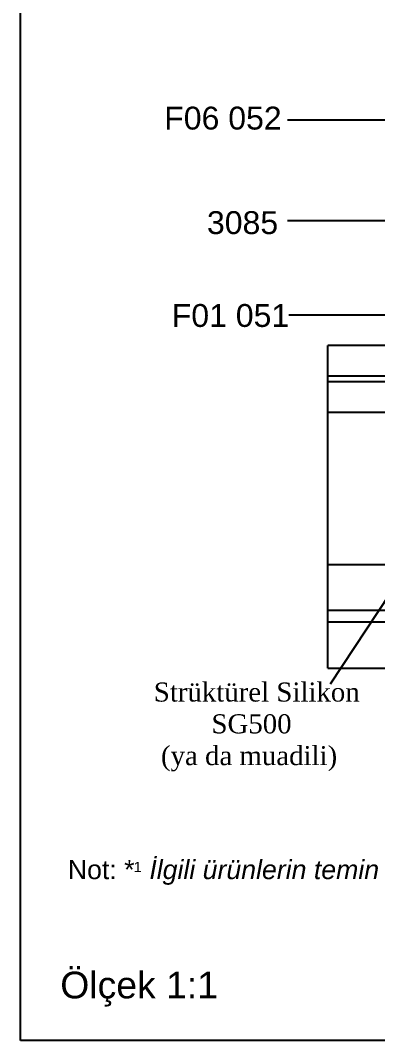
# Model space of a CAD drawing. Header units: millimetres. Extents: x -624 to 1947, y 11274 to 11571.
# Drawn here: x -623.6 to -576.8, y 11274.3 to 11408.1 of the extents above; entities that cross this region are included whole.
import ezdxf

# ---------------------------------------------------------------- set-up
doc = ezdxf.new("R2010")
doc.units = ezdxf.units.MM
doc.layers.add('Antet', color=7, linetype='Continuous')
doc.layers.add('yazı_numara_k', color=11, linetype='Continuous')
doc.styles.get("Standard").update_dxf_attribs({"font": 'arial.ttf'})

# ---------------------------------------------------------------- blocks, each defined once
blk = doc.blocks.new('CAM5V')
at = {"linetype": 'Continuous'}
for points in [[(941.47, -529.89), (941.47, -534.48), (940.97, -534.48), (940.97, -529.89)], [(941.47, -529.89), (941.47, -534.48), (940.97, -534.48), (940.97, -529.89)], [(941.47, -529.89), (941.47, -534.48), (940.97, -534.48), (940.97, -529.89)], [(960.47, -529.89), (960.47, -534.48), (960.97, -534.48), (960.97, -529.89)], [(960.47, -529.89), (960.47, -534.48), (960.97, -534.48), (960.97, -529.89)], [(960.47, -529.89), (960.47, -534.48), (960.97, -534.48), (960.97, -529.89)]]:
    blk.add_hatch(color=4, dxfattribs=at).paths.add_polyline_path(points)
at = {"color": 4}
for p, q in [((927.45, -513.99), (927.45, -553.99)), ((927.45, -513.99), (969.73, -513.99)), ((927.45, -513.99), (927.45, -553.99)), ((927.45, -513.99), (969.73, -513.99)), ((927.45, -513.99), (927.45, -553.99)), ((927.45, -513.99), (969.73, -513.99)), ((933.45, -553.99), (933.45, -513.99)), ((933.45, -553.99), (933.45, -513.99)), ((933.45, -553.99), (933.45, -513.99)), ((934.97, -553.99), (934.97, -513.99)), ((934.97, -553.99), (934.97, -513.99)), ((934.97, -553.99), (934.97, -513.99)), ((940.97, -553.99), (940.97, -513.99)), ((940.97, -553.99), (940.97, -513.99)), ((940.97, -553.99), (940.97, -513.99)), ((960.97, -553.99), (960.97, -513.99)), ((960.97, -553.99), (960.97, -513.99)), ((960.97, -553.99), (960.97, -513.99)), ((964.97, -553.99), (964.97, -513.99)), ((964.97, -553.99), (964.97, -513.99)), ((964.97, -553.99), (964.97, -513.99)), ((965.73, -553.99), (965.73, -513.99)), ((965.73, -553.99), (965.73, -513.99)), ((965.73, -553.99), (965.73, -513.99)), ((969.73, -553.99), (969.73, -513.99)), ((969.73, -553.99), (969.73, -513.99)), ((969.73, -553.99), (969.73, -513.99)), ((927.45, -553.99), (969.73, -553.99)), ((927.45, -553.99), (969.73, -553.99)), ((927.45, -553.99), (969.73, -553.99))]:
    blk.add_line(p, q, dxfattribs=at)
for points in [[(941.47, -529.89), (941.47, -534.48), (940.97, -534.48), (940.97, -529.89)], [(941.47, -529.89), (941.47, -534.48), (940.97, -534.48), (940.97, -529.89)], [(941.47, -529.89), (941.47, -534.48), (940.97, -534.48), (940.97, -529.89)], [(960.47, -529.89), (960.47, -534.49), (960.97, -534.49), (960.97, -529.89)], [(960.47, -529.89), (960.47, -534.48), (960.97, -534.48), (960.97, -529.89)], [(960.47, -529.89), (960.47, -534.49), (960.97, -534.49), (960.97, -529.89)], [(960.47, -529.89), (960.47, -534.48), (960.97, -534.48), (960.97, -529.89)], [(960.47, -529.89), (960.47, -534.49), (960.97, -534.49), (960.97, -529.89)], [(960.47, -529.89), (960.47, -534.48), (960.97, -534.48), (960.97, -529.89)]]:
    blk.add_lwpolyline(points, close=True, dxfattribs=at)
for points in [[(958.47, -536.49, -0.414214), (960.47, -534.49), (960.47, -529.89), (941.47, -529.89), (941.47, -534.49, -0.414214), (943.47, -536.49)], [(958.47, -536.49, -0.414214), (960.47, -534.49), (960.47, -529.89), (941.47, -529.89), (941.47, -534.49, -0.414214), (943.47, -536.49)], [(958.47, -536.49, -0.414214), (960.47, -534.49), (960.47, -529.89), (941.47, -529.89), (941.47, -534.49, -0.414214), (943.47, -536.49)], [(958.02, -535.99, -0.300614), (959.97, -534.04), (959.97, -530.39), (941.97, -530.39), (941.97, -534.04, -0.300614), (943.92, -535.99)], [(958.02, -535.99, -0.300614), (959.97, -534.04), (959.97, -530.39), (941.97, -530.39), (941.97, -534.04, -0.300614), (943.92, -535.99)], [(958.02, -535.99, -0.300614), (959.97, -534.04), (959.97, -530.39), (941.97, -530.39), (941.97, -534.04, -0.300614), (943.92, -535.99)]]:
    blk.add_lwpolyline(points, format="xyb", close=True, dxfattribs=at)

msp = doc.modelspace()

# ---------------------------------------------------------------- linework, layer by layer
at = {"color": 140}
for p, q in [((-544.28, 11394.992), (-588.583, 11394.992)), ((-552.392, 11381.8), (-588.583, 11381.8)), ((-561.728, 11369.412), (-588.405, 11369.412)), ((-551.984, 11368.138), (-583.003, 11321.046))]:
    msp.add_line(p, q, dxfattribs=at)
at = {"layer": 'Antet', "color": 140}
msp.add_lwpolyline([(-623.55, 11274.303), (-623.55, 11571.303), (-413.55, 11571.303), (-413.55, 11274.303)], close=True, dxfattribs=at)

# ---------------------------------------------------------------- block references
at = {"color": 6, "rotation": 90}
msp.add_blockref('CAM5V', (-1097.291, 10395.701), dxfattribs=at)

# ---------------------------------------------------------------- texts
at = {"layer": 'Antet', "char_height": 3, "width": 32.13086, "attachment_point": 1}
for s, insert in [('{F06 052}', (-604.725, 11396.75)), ('{\\fArial|b0|i0|c162|p34;3085}', (-599.13, 11383.046)), ('F01 051', (-603.738, 11370.872))]:
    msp.add_mtext(s, dxfattribs=dict(at, insert=insert))
at = {"layer": 'Antet', "attachment_point": 1}
for s, insert, char_height in [('{Not: *  \\fArial|b0|i1|c0|p34;İlgili ürünlerin temin süreleri standart temin süreleri dışında olup, temasa geçilmesi önem taşımaktadır.}', (-617.347, 11297.97), 2.5), ('{\\fArial|b0|i0|c0|p0;1}', (-608.716, 11297.737), 1.3227)]:
    msp.add_mtext(s, dxfattribs=dict(at, insert=insert, char_height=char_height))
at = {"layer": 'yazı_numara_k', "color": 0, "insert": (-606.09, 11321.252), "char_height": 2.5, "width": 39.06815, "attachment_point": 1}
msp.add_mtext('{\\fTimes New Roman|b0|i0|c162|p18;Strüktürel Silikon\\P        SG500\\P (ya da muadili)}', dxfattribs=at)
at = {"layer": 'yazı_numara_k', "insert": (-618.334, 11283.34), "char_height": 3.5, "attachment_point": 1}
msp.add_mtext('{\\fArial|b0|i0|c162|p34;Ölçek 1:1}', dxfattribs=at)

doc.saveas('drawing.dxf')
